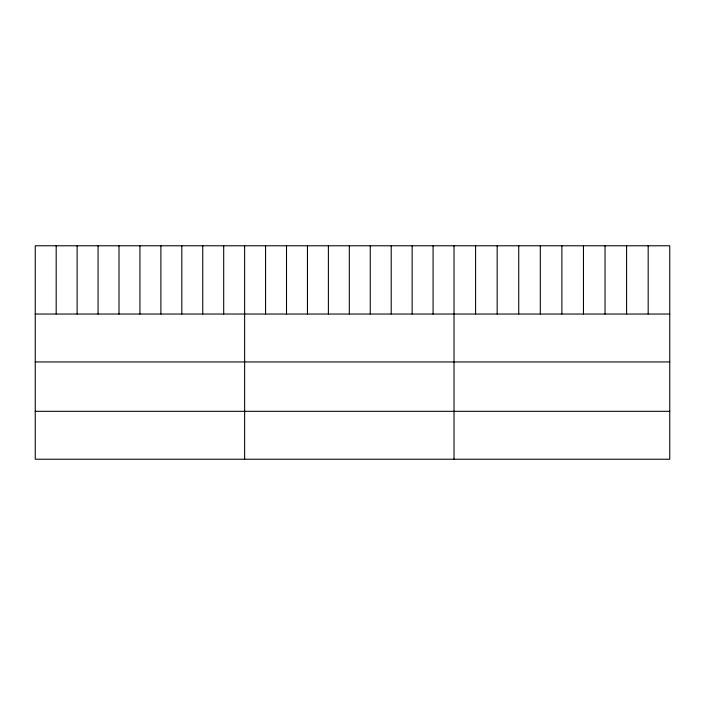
<?xml version="1.0" encoding="UTF-8"?>
<svg xmlns="http://www.w3.org/2000/svg" width="705" height="705" viewBox="0 0 705 705"><rect width="100%" height="100%" fill="white"/><g stroke="black" fill="none" stroke-linecap="round" stroke-linejoin="round"><path stroke-width="1.06" d="M669.75 314.033L669.75 459.228L35.25 459.228L35.25 245.772L669.75 245.772L669.75 314.033L35.25 314.033M35.25 361.947L669.75 361.947M35.25 411.315L669.75 411.315M648.177 245.772L648.177 314.033M626.604 245.772L626.604 314.033M605.031 245.772L605.031 314.033M583.458 245.772L583.458 314.033M561.885 245.772L561.885 314.033M540.312 245.772L540.312 314.033M518.739 245.772L518.739 314.033M497.166 245.772L497.166 314.033M475.593 245.772L475.593 314.033M454.02 245.772L454.02 459.228M433.082 245.772L433.082 314.033M412.143 245.772L412.143 314.033M391.204 245.772L391.204 314.033M370.266 245.772L370.266 314.033M349.327 245.772L349.327 314.033M328.389 245.772L328.389 314.033M307.45 245.772L307.45 314.033M286.512 245.772L286.512 314.033M265.574 245.772L265.574 314.033M244.635 245.772L244.635 459.228M223.696 245.772L223.696 314.033M202.758 245.772L202.758 314.033M181.819 245.772L181.819 314.033M160.881 245.772L160.881 314.033M139.942 245.772L139.942 314.033M119.004 245.772L119.004 314.033M98.066 245.772L98.066 314.033M77.127 245.772L77.127 314.033M56.188 245.772L56.188 314.033"/></g></svg>
